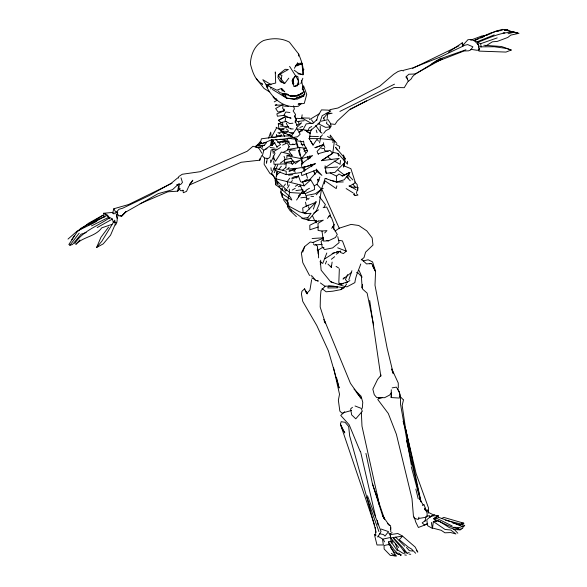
<?xml version="1.0" encoding="UTF-8"?>
<svg xmlns="http://www.w3.org/2000/svg" width="587" height="587" viewBox="0 0 587 587"><rect width="100%" height="100%" fill="white"/><g stroke="black" fill="none" stroke-linecap="round" stroke-linejoin="round"><path stroke-width="0.88" d="M427.094 516.325L427.116 513.207L424.019 504.526L422.427 505.414M318.425 141.1L317.046 139.251L313.04 145.084L309.466 139.134L309.496 137.431M392.175 387.875L396.379 387.127L399.527 392.094L399.38 398.052L391.162 397.56L391.302 389.753M348.891 175.073L349.867 172.365L342.654 176.137L339.022 173.979L336.49 176.151L336.373 182.124L343.256 181.933M289.707 192.213L287.564 201.422L287.417 206.668L290.029 210.594L296.406 216.625M357.776 190.357L357.865 187.4L350.989 186.996M272.368 139.838L271.253 145.018L263.842 150.213L262.36 155.797L264.62 158.094L264.128 164.287L269.932 173.436L272.427 174.911M266.608 161.388L266.542 163.215L267.224 158.424M347.548 161.293L347.445 164.147L337.914 153.42L332.624 152.297M339.345 268.824L338.831 282.376L340.005 284.394M333.79 228.189L334.018 224.395M316.107 221.248L316.004 222.891L315.975 220.301M286.808 158.226L286.984 155.731L301.263 158.688L312.629 155.57L301.307 164.022L302.004 167.897L314.962 164.103M293.038 84.051L293.456 78.438L293.581 83.765M327.194 118.515L327.531 114.311M362.282 408.31L362.773 402.33L361.064 396.203L353.998 389.115M390.634 529.313L390.781 527.574M340.475 160.442L340.137 164.294L334.091 160.941M179.365 183.863L178.91 188.794L180.891 190.782L183.313 190.379M362.48 284.343L362.15 287.887L362.751 289.222L367.132 293.126L373.648 325.015M280.88 188.588L281.32 193.306L291.812 200.086L290.587 197.386L280.88 188.588L275.809 184.817L275.993 183.049M276.257 180.392L276.433 178.624M276.697 175.975L277.137 171.551L276.264 175.212L280.373 171.932M285.84 167.691L286.251 163.81L274.078 164.338L273.718 161.065M270.886 88.982L271.069 87.294M332.895 142.619L333.181 140.029L320.421 138.627L308.718 138.598M391.162 397.56L391.566 393.921M297.374 65.509L297.682 62.875M298.497 55.853L298.702 54.099L289.406 42.139C281.378 37.854 272.082 37.95 263.534 40.554C254.67 44.906 250.796 54.518 250.392 63.91C252.381 71.548 255.044 80.441 262.594 84.293L261.325 83.156M309.466 139.134L310.163 133.366L311.337 129.155M297.249 65.817L297.58 63.117M298.482 55.904L298.702 54.099C301.226 60.593 304.183 67.674 303.031 74.747L297.954 73.815M433.345 521.527L432.538 528.051L441.153 530.274L444.924 532.805L450.794 532.563L455.93 533.972L450.816 530.032L445.027 529.452L433.345 521.527L438.709 520.918L449.481 527.698L453.758 528.916L457.823 533.231M362.487 285.223L362.15 287.887L361.372 276.213M334.869 141.658L330.158 137.629L330.276 135.083L334.465 140.851L332.741 153.258L321.735 160.603M311.954 123.659L301.703 117.928L302.144 114.825M297.044 128.986L302.408 129.558L302.202 130.923L300.419 130.938M324.428 183.863L324.882 180.767L336.226 188.596L336.857 185.852M317.251 250.062L317.516 248.264M326.761 178.587L325.161 178.411L321.463 189.227L319.189 204.232L316.54 210.447L308.564 220.081L301.843 218.408L307.749 217.645L311.066 213.308L304.609 213.58L315.843 202.354L316.055 201.495L313.341 209.089M327.957 264.084L331.317 267.349L332.117 262.103M115.522 225.07C117.642 221.857 117.664 217.894 116.285 214.402L117.393 218.621M270.563 145.547L271.502 139.603M140.088 203.696L167.809 191.802L177.692 191.157L178.507 186.116L177.333 184.876M311.646 279.669L309.936 290.037L306.722 293.507L307.214 293.918L304.609 288.811L301.923 291.306L301.447 294.175L302.76 301.417L316.804 325.543L328.427 350.923L339.139 387.985L336.52 377.5M172.028 183.217L128.568 204.54L113.834 208.759L112.704 212.861L115.243 213.264L117.782 212.347M425.061 521.278L425.964 516.377L429.611 515.679L430.198 517.272M339.33 148.702L339.734 146.567L335.933 144.373M345.229 158.703L343.556 167.082L344.584 162.746L343.322 154.975L345.229 158.703L335.529 147.33L337.43 150.059M302.819 86.436L302.261 89.202L303.325 87.118M304.426 191.421L304.051 193.211L303.413 190.76M319.57 142.854L320.451 138.583L320.223 136.58M284.856 159.539L284.218 162.518L293.522 161.058M276.521 175.425L275.765 178.778L304.125 185.859L310.765 179.857L314.228 185.785L314.661 189.469L305.313 193.578L289.589 192.499L277.9 181.999L271.532 173.517L275.545 164.969M403.489 399.813L402.176 405.478L405.734 429.809L421.011 501.782M316.738 120.386L317.699 116.395L321.493 109.879L328.397 110.143L330.121 111.457L322.19 115.654L319.666 122.742L310.706 130.505L307.837 130.784L303.105 129.617L306.245 123.85L313.26 123.219L316.723 119.763M360.756 264.003C358.642 270.24 355.649 275.934 354.856 282.611L346.968 286.845L344.32 286.375M178.411 178.096L178.793 176.54L182.263 174.258L200.233 171.69L247.164 151.263L253.004 146.251L257.671 147.579L259.285 148.812L261.795 153.112M356.456 193.064L357.865 187.4M298.467 123.211L298.886 121.597M418.913 517.184L418.289 519.48L414.275 518.306L413.453 516.333L411.986 498.561L396.372 434.241L388.301 413.497L377.779 399.512L379.129 397.692M479.689 48.237L479.212 49.924L476.982 50.269L470.781 49.323M272.419 89.451L286.529 98.095L297.147 99.203L303.736 96.07L304.704 92.951L302.415 88.82M326.878 121.869L326.423 123.336L330.07 126.242L329.292 127.452M348.847 279.794L351.914 270.724M302.701 252.197L304.719 246.489L310.303 241.991L313.876 242.695M268.582 138.099L270.739 132.148L271.011 136.375M300.852 83.692L302.841 78.232M295.107 122.294L296.618 118.258L302.694 118.816M398.749 553.005L400.62 554.752L400.283 555.64L401.589 554.891M314.228 185.785L316.973 184.362L319.864 177.01M292.143 80.918L292.95 78.885L295.599 75.796L297.844 76.552L298.849 84.242L294.08 86.509L292.143 80.918L295.599 75.796L289.589 66.375M325.418 263.967L326.563 261.112M189.594 184.927L241.206 162.254L259.814 160.185L261.641 155.665M271.392 145.07L273.366 140.183M326.812 253.004L322.747 263.416L319.908 261.78M285.59 142.993L286.28 141.32M258.038 145.356L261.875 142.898L256.262 145.583L255.734 146.831L260.782 147.55L263.849 150.353M96.613 247.494L101.874 241.191L114.766 220.147L115.213 224.315L110.554 235.182L103.246 243.854L96.613 247.494L100.935 237.324L108.595 227.037M347.621 274.643L345.45 279.573L347.599 282.149M274.224 172.805L277.71 165.035M354.232 193.336L353.66 194.605L355.34 195.559L357.967 195.089L356.698 193.879M307.837 130.784L309.393 127.695L311.763 126.55M304.719 246.489L301.351 252.887L302.811 262.675L309.437 275.325L310.083 275.303M286.639 189.652L285.759 191.245L284.534 189.08M287.52 188.06L289.281 184.868M276.675 127.761L271.649 136.764L274.276 137.585M271.502 145.114L273.667 141.276M275.831 137.439L276.697 135.905L276.506 134.386M289.193 146.603L287.505 149.568L299.649 147.535L306.363 148.262L307.544 151.307L301.263 158.688L300.419 155.247M296.596 200.05L300.434 194.18M377.793 537.039L381.036 531.448L367.447 495.788M294.373 68.275L296.046 65.421L302.041 63.858L303.031 74.747L298.049 73.067L294.182 70.183M324.119 206.851L325.433 204.65L319.379 196.696M280.946 130.468L281.819 129.045L288.496 126.616L280.234 126.124M280.197 136.639L281.334 134.841M71.79 239.555L74.549 235.343M77.513 231.3L68.862 244.493L69.941 245.234L72.443 244.552L81.109 234.198L86.194 232.54M291.247 136.36L296.486 128.502L298.908 131.62L300.126 134.32L297.58 136.756L282.721 139.2L270.915 140.073L262.705 143.58L260.445 142.524L261.398 138.803L282.538 136.045L291.6 135.905M331.699 228.343L334.113 224.748L331.288 217.051M497.813 31.603L498.657 30.348L502.325 30.186M294.344 116.49L295.628 114.575L293.155 110.972L294.395 108.918L293.441 105.807M322.028 288.577L326.137 291.79L332.88 291.174L341.084 289.574L342.03 288.173M275.002 142.993L273.315 143.411L272.016 145.297L274.54 142.905M74.696 243.62C82.576 230.801 98.176 226.068 109.828 217.535L112.425 219.061L113.232 222.209M341.084 289.574L343.953 287.806L346.638 284.086M391.654 392.329L389.687 395.036L384.595 397.692L376.707 397.59L374.264 394.684L372.833 389.166L377.595 379.415L381.161 375.034M307.779 198.34L306.392 200.233L306.363 196.579M308.256 199.345L309.173 198.09M283.851 186.182L285.48 184.002M287.109 181.823L289.824 178.184M298.357 196.99L300.434 194.231M301.476 192.852L302.51 191.472L301.476 192.83M69.941 245.234L79.15 233.171M344.143 277.629L343.035 279.082L351.239 272.639M288.789 78.174L284.71 83.471L280.454 81.784L277.827 77.117L279.515 73.735L285.157 69.317L288.386 69.479L278.033 75.29L284.71 83.471L280.777 81.292L281.899 75.246L278.377 74.454M327.421 218.364L330.312 214.688L326.636 206.962L323.158 207.659M278.722 169.54L281.364 166.202M299.003 132.669L300.06 131.341M189.777 184.017L192.83 180.209L188.588 186.747L186.534 191.369L183.349 192.734L182.821 190.085M320.803 136.874L322.483 134.797M323.606 133.41L325.844 130.644L329.542 128.736L331.149 126.176L330.466 123.402L328.045 119.638L321.199 121.193M460.091 524.705L462.791 524.433L463.811 523.193L443.86 517.418L441.585 518.512M258.243 147.359L264.216 145.327L266.652 142.524L263.468 142.773M301.336 93.216L300.273 94.492L294.3 96.158M323.356 118.501L326.959 114.267L332.103 113.24L326.115 113.247M260.797 142.267L260.056 141.988L255.734 146.831L258.265 144.549M295.268 121.773L296.567 120.313L294.549 116.52M462.813 45.397L467.912 39.725L470.304 39.498L474.274 40.606L478.985 45.368M435.627 518.46L437.102 516.817L451.77 522.048L463.114 527.067L462.541 528.586L459.166 527.5L453.773 527.273M304.125 185.859L302.576 181.933L309.709 179.593L316.987 171.58L316.312 169.093M177.692 191.157L180.121 188.515M79.898 239.966L75.826 244.353C83.185 236.671 95.329 236.788 101.727 227.859L111.934 224.366M117.95 215.106L116.872 211.577L119 209.288L122.749 208.18L149.311 195.559L171.191 183.32L177.802 177.817M316.268 194.789L321.463 189.227L316.973 184.362M68.019 239.078L77.22 231.051L88.681 225.459M344.584 162.746L334.95 172.387L326.277 173.282L325.514 171.022M325.059 286.331L320.994 290.646L320.392 297.088L320.179 307.045L325.447 323.327L324.193 321.104M324.67 232.973L326.952 230.603L321.977 231.029L318.095 230.456L318.022 223.368L323.29 220.169L318.624 221.138M78.394 230.772L80.757 228.328L88.593 224.153M290.858 149.597L289.156 151.336L292.15 155.988M301.358 93.392L300.273 94.492L297.668 95.035M405.866 77.176L408.765 74.248L415.567 73.947L440.265 58.803L465.953 49.756M120.108 215.693L121.546 216.082L125.912 211.694L121.876 216.075L118.148 215.737L116.872 211.577M287.946 168.689L289.193 167.456M292.311 164.367L294.806 161.895M121.546 216.082L125.552 212.186L158.277 193.622L172.446 189.726L178.984 183.672M299.231 132.625L302.408 129.558M301.461 103.341L298.423 106.225C284.313 108.859 272.177 98.543 266.557 86.458L267.76 85.519M296.435 127.871L301.564 122.852L296.633 125.163M323.386 239.305L321.067 241.455L322.226 247.002L324.618 249.548L332.646 247.919L339.125 242.636L337.782 236.642M344.716 411.736L340.731 415.413L349.155 424.731L360.176 451.425M352.442 407.297L350.63 408.912L351.664 414.884L355.781 418.817L362.311 411.304L361.24 408.361L355.04 405.977M303.163 69.963L303.985 69.244L302.518 69.178M408.523 81.219L411.377 78.753L412.338 76.816L415.229 73.977L442.26 58.883M361.188 259.946L364.013 257.576L365.576 252.175L372.972 245.065L372.158 237.911L366.794 230.867L358.774 225.489L351.099 224.403L339.381 228.145L335.052 231.073M338.816 240.296L342.448 240.912L346.301 251.17L343.402 253.577L340.291 252.388M84.205 226.758L88.395 223.339L102.556 215.414L103.569 214.974L104.713 217.124M282.428 170.289L285.854 167.552M331.347 259.271L334.649 256.688M392.094 532.504L389.658 534.397L390.597 535.916M293.463 171.118L295.65 169.496L289.178 170.362M295.092 163.817L299.884 160.273L294.696 162.239L293.742 162.078L290.8 157.852M321.463 189.227L315.373 193.732L305.805 195.588L305.313 193.578M436.207 521.711L433.94 518.952L435.561 517.749L452.1 525.93M425.333 520.559L422.185 522.87L424.46 524.983L427.607 523.443M280.425 163.047L285.187 159.576L291.064 158.307M433.698 518.563L438.078 515.401L438.372 517.11M291.035 181.684L292.487 180.649M296.105 178.059L298.277 176.504L294.403 176.694L291.651 178.184M77.726 231.19L87.375 224.601L104.897 216.405M448.505 52.177L462.285 42.822L463.561 45.779M313.84 213.052L318.58 209.838M298.416 196.036L300.529 194.635M302.643 193.233L306.172 190.892M336.27 254.208L338.86 252.513M325.227 167.53L339.227 158.402L321.287 160.721L332.741 153.258L329.938 150.389L318.213 153.721M303.435 91.939L297.235 95.938L289.699 95.872L292.649 95.512M276.58 147.095L280.513 144.563L275.978 139.493M325.029 258.706L334.48 252.637M286.214 174.647L286.207 171.191L274.085 168.175L274.892 170.237L286.214 174.647L301.307 172.519L315.527 163.465L302.004 167.897M278.964 133.77L282.252 131.693L297.36 139.464L287.923 138.246M485.801 45.911L492.39 41.816L497.284 41.398L507.836 37.443L510.719 35.132L518.981 33.305L513.852 32.292L508.026 33.752M89.378 223.735L103.569 214.974M284.805 164.096L286.874 162.826L291.82 163.179M345.802 283.059L349.881 280.579M309.444 119.675L319.291 113.775M307.295 179.211L302.114 182.278L300.566 181.706L298.299 175.535M280.593 147.469L273.872 151.439L275.002 153.361L270.666 162.65L270.636 160.046M265.632 149.392L267.012 148.584M349.192 186.387L355.421 182.711L350.872 168.674L343.439 165.644M305.842 190.357L309.466 188.266M292.179 190.078L295.217 188.346M274.239 101.896L277.394 100.098M286.625 121.421L280.902 122.478L278.414 120.364L286.045 116.072L285.099 121.025L289.765 123.556L292.898 123.189M282.435 104.713L275.677 108.485L278.011 112.044L284.453 110.694L284.115 109.087M97.178 227.573L112.425 219.061M287.931 155.687L289.479 154.821M88.864 225.122L106.467 215.524L108.852 217.197L109.204 218.812M366.559 100.832L349.008 110.136L337.254 121.076L335.067 124.407L330.613 123.857M434.82 61.679L440.265 58.803M295.29 186.299L297.653 185.059M268.186 85.614L266.557 86.458L267.738 87.661M89.488 225.048L96.73 221.299M308.241 205.164L302.679 207.996L303.141 212.663L305.768 212.333M318.514 220.866L309.804 225.261L309.885 229.781L318.249 226.993M91.535 225.856L108.852 217.197M339.866 111.449L394.486 84.168M292.055 179.042L298.438 175.88M350.006 109.211L394.075 87.463L404.245 87.69L408.229 81.065L406.241 76.193L407.525 79.538M278.414 120.364L284.629 117.297M480.768 37.95L483.974 36.387M485.574 35.609L490.424 33.606M412.646 68.341L458.975 45.808M318.088 123.497L319.666 122.742M302.811 93.282L297.235 95.938L294.945 95.725M463.774 45.779L439.78 57.233L412.705 67.931L403.636 70.271M287.19 139.236L289.89 144.681L294.322 144.563L296.464 143.536M295.129 168.315L293.265 169.195L295.21 168.308L286.515 169.32M321.977 231.029L323.4 241.059L328.449 240.846L335.448 237.515L337.283 234.448L332.822 226.831L334.04 229.73M427.688 523.927L418.384 527.471L415.838 522.276L414.209 517.052M330.07 126.242L328.096 127.174L325.558 127.335L318.235 123.688M283.646 152.07L289.318 149.384M430.051 516.743L434.857 514.483M342.052 175.939L349.867 172.365L344.202 179.783L336.373 182.124L325.161 178.411M289.009 171.624L296.413 168.242M282.53 145.099L289.472 141.937M489.793 33.914L496.316 30.972L500.63 30.649M453.223 529.518L460.091 529.841L461.477 529.225M328.735 216.185L330.393 215.458L330.503 217.227M299.641 103.495L298.123 104.148L304.249 103.451L306.73 94.426L303.53 85.68M473.914 40.789L478.963 38.632M480.643 37.913L484.004 36.467M298.379 186.783L300.852 185.741M288.643 134.819L293.61 132.743L289.031 132.479M312.467 242.644L323.408 238.124L322.593 238.161M483.893 36.101L487.159 34.78M504.541 29.944L516.281 32.674L502.788 29.35L490.358 33.121L474.105 40.444L477.378 41.692L494.188 34.897M478.009 44.847L477.635 42.374C490.328 37.612 503.653 30.487 517.624 32.689L515.826 32.997M315.843 202.354L306.297 206.11L305.526 202.141M431.849 63.491L464.06 50.981L468.499 50.849L470.752 49.932L472.887 46.799L467.692 44.583L462.262 45.815M299.884 127.482L302.767 126.366M483.783 45.25L501.584 46.52L511.24 50.034L505.957 52.074L478.941 51.098L478.478 44.663M284.974 133.014L288.239 131.781M315.16 147.763L323.584 144.607L324.868 147.447M470.664 40.151L481.971 35.946L486.946 35.337M379.026 398.705L382.629 397.436M477.635 42.374L480.672 43.687L497.204 37.898M314.903 147.63L323.584 144.607L317.061 151.431L318.403 154.469M403.533 550.092L407.129 553.24L409.168 552.528M302.041 63.858L295.298 66.192L297.293 63.535L301.725 63.154L302.408 65.406M346.235 282.31L340.1 284.291L343.6 283.609M389.174 545.294L388.433 541.94L390.656 541.243L397.333 550.635M303.391 149.054L305.93 148.262M506.28 30.414L507.821 29.944L504.152 30.106M369.715 263.901L371.233 263.438L372.569 264.884L375.254 271.069L372.437 265.728M284.959 133.557L278.942 129.015L278.297 123.784L282.552 122.514L282.919 125.31L281.378 124.796M351.488 410.46L341.964 413.16L339.851 411.113L338.354 400.209L339.521 394.295L333.511 367.469M276.829 104.699L275.134 105.168L283.279 105.066L282.589 108.133L284.453 110.694L276.859 113.885L277.424 116.226L284.592 115.235M332.117 253.415L340.805 251.192L336.446 251.874M302.576 181.933L310.765 179.857L309.709 179.593M296.156 97.97L303.736 96.07M277.534 142.37L286.816 140.088L279.728 139.31M363.17 260.922L368.137 259.777L372.584 261.912L375.563 271.436L374.998 285.245L387.193 348.465L393.305 373.692L391.727 369.649M303.978 151.057L307.339 150.309M294.08 86.509L297.565 85.768L298.409 80.757L295.599 75.796M390.245 537.538L383.098 539.064L384.536 541.882M506.662 30.186L507.821 29.944M301.542 80.199L303.384 90.068L304.814 94.28L294.124 99.364L286.529 98.095L281.973 94.287L284.944 94.118L291.607 96.305L295.936 95.402M329.747 109.703L338.002 108.001L379.796 86.172L393.598 74.351L398.045 71.497L401.846 70.315L403.386 70.954M276.514 98.843L274.899 99.166L273.043 96.862M296.751 168.425L300.727 167.677M390.737 537.905L402.631 536.114L397.803 533.51L390.172 534.632L391.338 543.158M276.081 149.105L271.128 149.912L269.961 157.111L268.303 158.49L264.62 158.094M418.788 518.446L426.265 517.235M276.697 135.905L281.21 135.186M273.315 143.411L275.076 143.14M278.59 142.597L286.515 141.372M295.907 190.577L302.877 189.682M300.793 197.841L306.73 197.078M288.569 175.212L292.81 174.684M296.956 121.568L304.205 120.68M338.472 284.049L343.622 283.47M371.233 263.438L366.574 263.945L361.445 259.241M438.078 515.401L431.188 516.098L426.756 519.722L427.659 525.703L432.311 528.395L431.408 522.415M282.384 142.032L287.674 141.504M321.544 148.694L324.222 148.423L324.684 150.61L328.214 151.358M323.965 247.406L322.344 247.56L318.227 250.099L318.624 257.876M105.645 214.827L103.451 213.294L111.948 212.487L113.981 213.969M318.198 280.425L315.535 280.659L312.673 276.704M322.248 244.346L314.28 245.036L313.37 243.84M176.694 184.729L180.723 184.399L182.469 182.418L181.009 177.846M329.344 110.994L330.745 110.884M324.486 168.007L337.752 167.001M277.908 132.757L279.493 132.662M312.115 238.513L323.386 237.801M461.404 523.333L463.811 523.193M256.262 145.583L264.216 145.327M286.977 155.306L292.289 155.151M290.616 129.015L293.192 128.942M478.669 46.85L494.408 46.747L506.581 48.457L511.24 50.034M280.425 129.654L283.859 129.639L279.067 128.384M290.734 150.015L295.312 150.081M307.691 158.013L310.244 158.057M301.703 117.928L309.606 118.134M309.474 136.287L318.433 136.529M280.513 131.172L288.195 131.444M316.349 220.734L308.483 220.404L306.487 219.105M284.416 106.144L288.371 106.372M461.279 526.334L463.84 526.495L464.75 525.372L462.064 525.138M321.551 188.324L323.254 188.464M337.151 286.705L328.559 285.972L327.825 287.968L337.54 287.843L336.879 286.441M394.846 555.867L396.188 555.977L393.782 552.851L389.452 544.376L384.045 545.521L384.133 548.992L390.282 555.353L394.846 555.867L391.316 553.314M304.609 213.58L306.076 213.719L299.561 211.878L289.002 206.213L288.202 202.361L282.34 197.115L280.535 191.67M310.919 196.256L313.561 196.513M297.213 84.139L298.893 84.308M503.132 32.806L504.82 32.982M409.029 554.106L410.753 554.282M412.595 551.039L409.352 550.687L406.446 547.414M289.919 112.513L285.774 112L283.969 115.133L286.742 116.894L290.917 118.119L286.742 116.894M103.451 213.294L104.948 213.492L107.619 215.224L109.586 218.173M317.677 179.798L319.475 180.04M297.007 140.851L302.995 141.687M114.414 222.194L116.776 222.532M270.108 147.469L274.4 148.107M343.953 287.806L333.548 286.177L324.846 286.133L320.392 282.949M457.207 528.344L458.961 528.645M278.297 123.784L282.024 124.488L282.919 125.31M390.48 547.495L394.405 552.264L398.346 554.319L400.62 554.752M379.628 533.766L383.428 534.53L384.999 536.085L388.499 531.595L381.08 529.048M290.917 128.48L288.643 128.017L286.287 123.211M404.707 554.884L406.336 555.229M445.489 520.214L462.791 524.433M330.606 180.326L335.735 181.53M289.34 153.963L281.356 152.07L275.53 161.278L273.916 158.717M301.05 144.123L304.484 144.989M452.511 522.848L460.443 525.013M326.834 240.435L328.449 240.846M388.345 533.018L389.951 533.466M291.702 95.343L293.434 95.886M287.946 135.003L292.033 136.294M284.981 94.214L279.896 92.592L278.04 90.868M330.305 281.701L343.637 286.148M292.656 143.998L294.322 144.563M460.091 529.841L448.189 525.6L433.94 518.952M337.694 247.824L346.301 251.17M356.595 272.375L358.099 272.977L362.076 277.233L359.075 270.519M281.489 186.549L278.957 185.514L279.412 187.268M311.917 278.128L315.204 279.544M293.412 137.688L297.36 139.464M428.165 512.268L433.316 514.792M260.056 141.988L261.274 142.59M288.694 94.823L286.5 93.707L282.985 94.096L285.825 95.615M290.147 95.564L291.607 96.305M330.165 172.923L336.49 176.151M375.768 535.021L374.359 534.265L377.001 544.985L383.355 544.956L382.46 538.947L377.881 536.158M332.983 282.736L330.077 281.129L321.126 270.181L320.429 262.55L320.355 264.568L320.942 262.616L320.583 260.195M331.824 159.679L329.556 158.424L327.531 156.245M349.082 185.771L355.854 189.55M276.073 127.247L278.942 129.015M269.638 91.932L264.011 88.417L256.255 78.599L257.524 79.737M346.132 188.559L353.227 192.984M304.976 130.116L310.163 133.366L307.008 131.752L306.869 130.035M336.072 266.388L338.721 268.061M316.687 280.513L318.169 281.489M387.589 523.67L390.604 525.82L390.803 531.778M283.294 199.492L290.807 209.61L303.156 218.65M315.652 125.523L320.385 131.965L321.992 133.146M394.523 554.752L396.188 555.977M327.597 136.375L329.454 137.82M316.987 171.58L321.889 175.374L316.738 169.782L301.835 175.579L301.307 172.519M338.105 170.142L344.569 175.227M346.719 176.914L350.292 180.781M286.434 129.023L288.268 130.593M284.842 91.961L281.056 88.608L276.844 90.185L265.962 84.858L266.498 85.181L271.135 84.631L262.807 79.663L266.498 85.181L275.699 83.046L275.259 71.93L275.626 73.492M271.532 173.517L273.175 175.139L277.959 184.898L277.9 181.999M315.652 244.463L317.42 246.239L318.154 253.9M395.675 537.171L404.759 546.248M398.346 554.319L393.892 549.527L388.433 541.94M415.677 553.262L411.494 549.014L408.442 547.216L399.226 539.717L402.601 536.173L415.134 547.018L417.819 552.11L416.33 550.327M400.099 396.504L403.078 399.549M393.422 537.809L402.601 547.363L407.129 553.24M334.465 140.851L336.879 143.375M348.634 175.447L352.875 179.96M354.687 181.889L357.109 184.472L357.49 187.833M424.408 508.87L426.866 511.519M282.274 89.07L284.328 91.381M393.503 538.514L401.354 547.649L405.177 553.101L403.078 553.358L397.905 550.151L395.242 543.298M391.287 538.602L398.705 547.495M354.21 194.165L355.34 195.559M305.211 290.477L307.456 293.317M285.913 199.331L287.564 201.422M352.963 184.201L355.641 187.62M356.162 391.94L361.042 398.309L350.446 383.318L325.044 321.705L323.65 319.526M311.448 119.799L313.546 122.661M389.247 525.365L382.614 515.782L372.422 483.761L365.943 453.413M275.178 144.035L277.299 147.176M306.363 148.262L304.029 144.6L303.582 141.078M419.544 498.818L423.198 504.974M384.434 518.952L382.614 515.782L384.529 519.113L372.422 483.761M310.89 141.328L313.04 145.084M113.834 208.759L115.808 212.281M309.672 155.951L310.42 157.294M290.807 209.61L291.812 211.415M305.475 291.269L306.722 293.507M282.252 131.693L284.578 136.36M287.681 143.756L289.208 146.889M300.038 185.022L302.723 190.753M308.366 206.741L309.444 209.082M292.788 81.505L293.852 83.802M397.641 389.02L400.525 395.264L400.437 403.775L411.355 465.22M314.14 172.226L314.837 173.73M391.793 368.959L398.257 383.025L398.316 388.139M427.028 509.56L428.576 512.913L428.51 507.968L416.176 473.885L405.485 428.561L410.805 452.496M312.511 215.862L314.823 220.925M300.309 140.858L302.54 145.87M304.029 149.215L305.519 152.554M307.383 156.736L308.498 159.238M310.728 164.257L311.844 166.759M313.707 170.934L315.197 174.28M317.428 179.292L318.55 181.801M321.522 188.486L339.389 228.585M391.984 540.282L393.019 542.792M295.158 120.951L297.139 125.904M284.944 94.118L286.529 98.095M374.733 525.497L340.409 424.225L341.172 421.693L345.097 422.31L348.678 426.478L349.647 435.877L366.831 497.38L378.901 531.558M284.071 156.333L285.187 159.576M294.564 170.773L295.144 172.49M307.749 217.645L308.564 220.081M323.664 117.833L324.457 120.342M316.217 130.116L317.046 132.765M403.086 421.239L405.734 429.809M296.164 140.425L298.262 147.425M299.047 150.052L300.625 155.298M301.41 157.925L302.987 163.179M304.037 166.679L305.086 170.179M306.143 173.686L307.449 178.059M295.444 139.713L297.675 147.638M298.416 150.279L299.898 155.562M300.639 158.204L302.371 164.375M303.112 167.016L304.352 171.419M291.145 161.073L292.01 164.14M411.252 466.709L420.263 500.043M366.831 497.38L376.194 532.35M415.831 489.096L418.215 498.825M376.583 493.799L379.143 504.372M295.034 115.808L295.562 118.038M406.52 440.375L420.908 501.775M360.484 451.271L375.592 516.795M337.914 153.42L338.516 156.061M411.201 454.272L411.986 457.816M379.701 506.082L361.981 426.147L361.35 412.059M347.717 175.711L348.157 178.044M311.697 275.31L311.99 276.91M477.378 41.692L477.818 44.157M273.263 156.135L273.571 157.932M262.257 145.158L262.631 147.418M325.059 165.82L326.277 173.282M428.253 510.851L428.576 512.913M480.672 43.687L481.164 46.989M281.76 88.49L282.156 91.161M369.693 300.441L380.809 376.34M275.105 179.974L275.809 184.817M377.412 520.449L377.991 524.837M271.429 139.919L272.155 145.319M272.757 149.817L273.241 153.42M273.601 156.12L274.085 159.723M270.952 167.743L271.326 170.846M425.025 508.048L425.208 509.582M289.274 189.043L289.589 192.499M287.432 181.588L287.725 185.367M425.245 508.569L425.392 510.741M323.554 142.685L323.694 145.084M299.649 147.535L299.818 150.301M375.32 527.221L375.775 535.777M304.609 288.811L304.646 289.773M331.259 265.471L331.317 267.349M320.223 126.308L320.385 131.965M462.285 42.822L462.307 44.59M292.935 78.907L292.972 84.007M282.332 187.745L282.332 190.298M282.34 193.71L282.34 197.115M259.814 158.703L259.814 160.185M344.745 432.832L342.338 428.936L340.409 424.225L344.745 432.832"/></g></svg>
